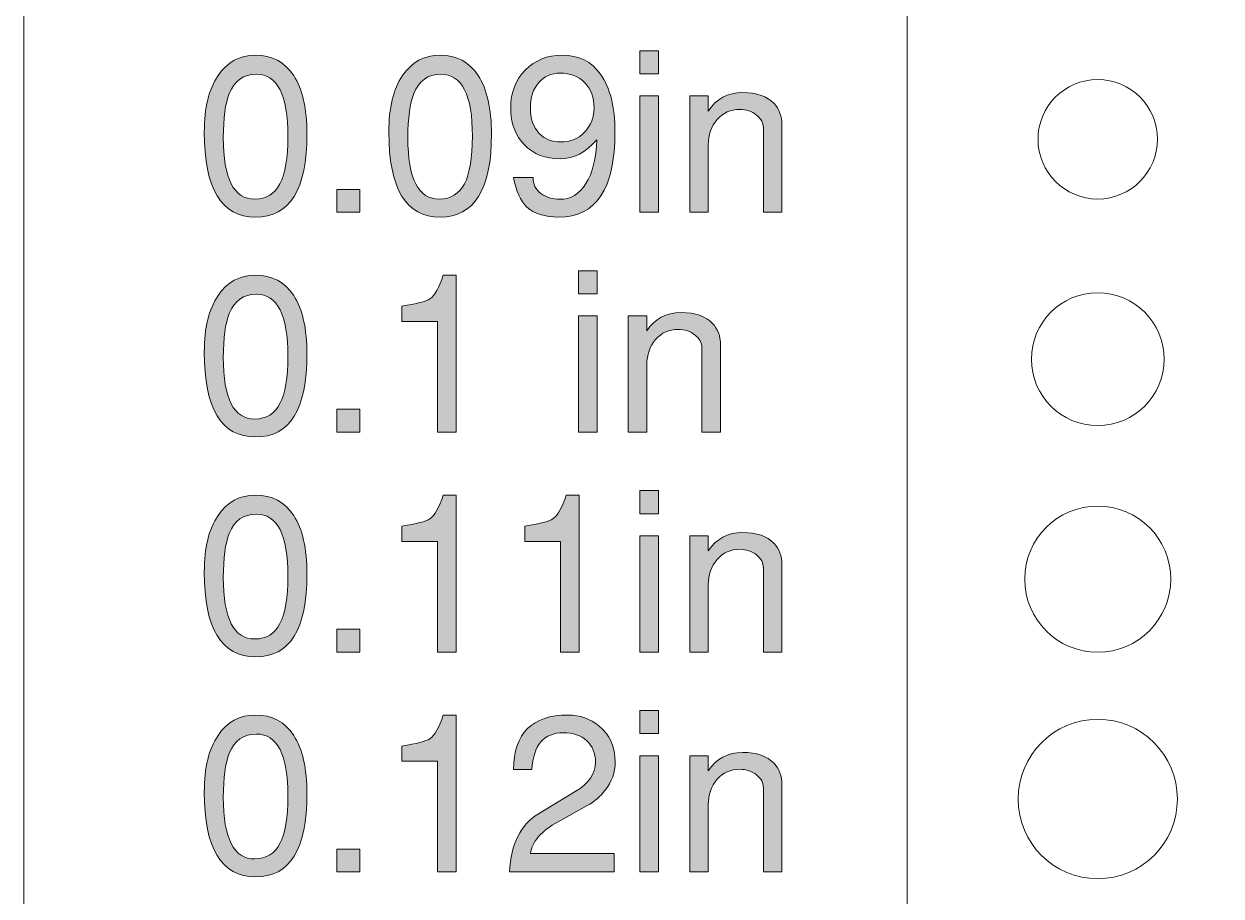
# Model space of a CAD drawing. Header units: inches. Extents: x 1.04 to 10.11, y -6.95 to -1.5.
# Drawn here: x 1.041 to 1.942, y -3.547 to -2.89 of the extents above; entities that cross this region are included whole.
import ezdxf

# ---------------------------------------------------------------- set-up
doc = ezdxf.new("R2010")
doc.units = ezdxf.units.IN
doc.header["$MEASUREMENT"] = 0
doc.layers.add('Layer 1', color=7, linetype='Continuous')

# ---------------------------------------------------------------- blocks, each defined once
blk = doc.blocks.new('block 72')
at = {"layer": 'Layer 1', "true_color": 0xed1f24}
h = blk.add_hatch(color=240, dxfattribs=at)
h.dxf.hatch_style = 2
h.paths.add_polyline_path([(1.51864, -2.92757), (1.50464, -2.92757), (1.50464, -2.91024), (1.51864, -2.91024)])
h.paths.add_polyline_path([(1.51864, -3.03174), (1.50464, -3.03174), (1.50464, -2.94424), (1.51864, -2.94424)])
h = blk.add_hatch(color=240, dxfattribs=at)
h.dxf.hatch_style = 2
edge = h.paths.add_edge_path()
edge.add_spline(control_points=[(1.2538, -2.97307), (1.2538, -3.01463), (1.24091, -3.03541), (1.21514, -3.03541), (1.18936, -3.03541), (1.17647, -3.01407), (1.17647, -2.9714), (1.17647, -2.95329), (1.17991, -2.93913), (1.1868, -2.92891), (1.19369, -2.91868), (1.20314, -2.91357), (1.21514, -2.91357), (1.22758, -2.91357), (1.23714, -2.91868), (1.2438, -2.92891), (1.25047, -2.93913), (1.2538, -2.95385), (1.2538, -2.97307)], knot_values=[0, 0, 0, 0, 1, 1, 1, 2, 2, 2, 3, 3, 3, 4, 4, 4, 5, 5, 5, 6, 6, 6, 6], degree=3, periodic=1)
edge = h.paths.add_edge_path()
edge.add_spline(control_points=[(1.23947, -2.97457), (1.23947, -2.94346), (1.23152, -2.9279), (1.21564, -2.9279), (1.20597, -2.9279), (1.19919, -2.93274), (1.1953, -2.9424), (1.1923, -2.94985), (1.1908, -2.9609), (1.1908, -2.97557), (1.1908, -3.00657), (1.19874, -3.02202), (1.21463, -3.0219), (1.22319, -3.0218), (1.22947, -3.01793), (1.23347, -3.01032), (1.23747, -3.00271), (1.23947, -2.9908), (1.23947, -2.97457)], knot_values=[0, 0, 0, 0, 1, 1, 1, 2, 2, 2, 3, 3, 3, 4, 4, 4, 5, 5, 5, 6, 6, 6, 6], degree=3, periodic=1)
h = blk.add_hatch(color=240, dxfattribs=at)
h.dxf.hatch_style = 2
edge = h.paths.add_edge_path()
edge.add_spline(control_points=[(1.3928, -2.97307), (1.3928, -3.01463), (1.37991, -3.03541), (1.35413, -3.03541), (1.32836, -3.03541), (1.31546, -3.01407), (1.31546, -2.9714), (1.31546, -2.95329), (1.31891, -2.93913), (1.3258, -2.92891), (1.33269, -2.91868), (1.34214, -2.91357), (1.35413, -2.91357), (1.36658, -2.91357), (1.37613, -2.91868), (1.3828, -2.92891), (1.38947, -2.93913), (1.3928, -2.95385), (1.3928, -2.97307)], knot_values=[0, 0, 0, 0, 1, 1, 1, 2, 2, 2, 3, 3, 3, 4, 4, 4, 5, 5, 5, 6, 6, 6, 6], degree=3, periodic=1)
edge = h.paths.add_edge_path()
edge.add_spline(control_points=[(1.37847, -2.97457), (1.37847, -2.94346), (1.37052, -2.9279), (1.35463, -2.9279), (1.34496, -2.9279), (1.33819, -2.93274), (1.3343, -2.9424), (1.3313, -2.94985), (1.3298, -2.9609), (1.3298, -2.97557), (1.3298, -3.00657), (1.33774, -3.02202), (1.35363, -3.0219), (1.36219, -3.0218), (1.36847, -3.01793), (1.37246, -3.01032), (1.37646, -3.00271), (1.37847, -2.9908), (1.37847, -2.97457)], knot_values=[0, 0, 0, 0, 1, 1, 1, 2, 2, 2, 3, 3, 3, 4, 4, 4, 5, 5, 5, 6, 6, 6, 6], degree=3, periodic=1)
h = blk.add_hatch(color=240, dxfattribs=at)
h.dxf.hatch_style = 2
edge = h.paths.add_edge_path()
edge.add_spline(control_points=[(1.48581, -2.9714), (1.48581, -3.01407), (1.47169, -3.03541), (1.44347, -3.03541), (1.43292, -3.03541), (1.42491, -3.0329), (1.41947, -3.02791), (1.41458, -3.02324), (1.41125, -3.01579), (1.40947, -3.00557), (1.40947, -3.00557), (1.42414, -3.00557), (1.42414, -3.00557), (1.42402, -3.01057), (1.42597, -3.01457), (1.42997, -3.01757), (1.43397, -3.02057), (1.4388, -3.02207), (1.44447, -3.02207), (1.45247, -3.02207), (1.45897, -3.0181), (1.46397, -3.01015), (1.46897, -3.00221), (1.47169, -2.99124), (1.47214, -2.97724), (1.46381, -2.9868), (1.45464, -2.99157), (1.44463, -2.99157), (1.43341, -2.99157), (1.42439, -2.98807), (1.41756, -2.98107), (1.41072, -2.97407), (1.4073, -2.9648), (1.4073, -2.95324), (1.4073, -2.94168), (1.41097, -2.93218), (1.4183, -2.92474), (1.42564, -2.9173), (1.43486, -2.91357), (1.44597, -2.91357), (1.45841, -2.91357), (1.46808, -2.91835), (1.47497, -2.9279), (1.48219, -2.93791), (1.48581, -2.95241), (1.48581, -2.9714)], knot_values=[0, 0, 0, 0, 1, 1, 1, 2, 2, 2, 3, 3, 3, 4, 4, 4, 5, 5, 5, 6, 6, 6, 7, 7, 7, 8, 8, 8, 9, 9, 9, 10, 10, 10, 11, 11, 11, 12, 12, 12, 13, 13, 13, 14, 14, 14, 15, 15, 15, 15], degree=3, periodic=1)
edge = h.paths.add_edge_path()
edge.add_spline(control_points=[(1.47014, -2.95324), (1.47014, -2.94546), (1.46778, -2.93915), (1.46308, -2.93432), (1.45837, -2.92949), (1.4522, -2.92707), (1.44456, -2.92707), (1.43791, -2.92707), (1.43252, -2.92944), (1.42837, -2.93416), (1.42421, -2.93888), (1.42214, -2.94524), (1.42214, -2.95324), (1.42214, -2.96146), (1.42435, -2.96785), (1.42878, -2.97241), (1.43287, -2.97674), (1.43825, -2.9789), (1.44489, -2.9789), (1.45231, -2.9789), (1.45837, -2.97638), (1.46308, -2.97132), (1.46778, -2.96627), (1.47014, -2.96024), (1.47014, -2.95324)], knot_values=[0, 0, 0, 0, 1, 1, 1, 2, 2, 2, 3, 3, 3, 4, 4, 4, 5, 5, 5, 6, 6, 6, 7, 7, 7, 8, 8, 8, 8], degree=3, periodic=1)
h = blk.add_hatch(color=240, dxfattribs=at)
h.dxf.hatch_style = 2
edge = h.paths.add_edge_path()
edge.add_spline(control_points=[(1.61163, -3.03174), (1.61163, -3.03174), (1.59763, -3.03174), (1.59763, -3.03174), (1.59763, -3.03174), (1.59763, -2.96807), (1.59763, -2.96807), (1.59763, -2.96463), (1.59591, -2.96149), (1.59246, -2.95865), (1.58902, -2.95582), (1.5848, -2.95441), (1.57979, -2.95441), (1.5729, -2.95441), (1.56724, -2.95694), (1.5628, -2.96199), (1.55835, -2.96705), (1.55613, -2.97346), (1.55613, -2.98124), (1.55613, -2.98124), (1.55613, -3.03174), (1.55613, -3.03174), (1.55613, -3.03174), (1.54213, -3.03174), (1.54213, -3.03174), (1.54213, -3.03174), (1.54213, -2.94424), (1.54213, -2.94424), (1.54213, -2.94424), (1.55613, -2.94424), (1.55613, -2.94424), (1.55613, -2.94424), (1.55613, -2.95557), (1.55613, -2.95557), (1.56213, -2.94635), (1.57074, -2.94174), (1.58196, -2.94174), (1.59263, -2.94174), (1.60052, -2.94446), (1.60563, -2.9499), (1.60963, -2.95413), (1.61163, -2.95946), (1.61163, -2.9659), (1.61163, -2.9659), (1.61163, -3.03174), (1.61163, -3.03174)], knot_values=[0, 0, 0, 0, 1, 1, 1, 2, 2, 2, 3, 3, 3, 4, 4, 4, 5, 5, 5, 6, 6, 6, 7, 7, 7, 8, 8, 8, 9, 9, 9, 10, 10, 10, 11, 11, 11, 12, 12, 12, 13, 13, 13, 14, 14, 14, 15, 15, 15, 15], degree=3, periodic=1)
h = blk.add_hatch(color=240, dxfattribs=at)
h.dxf.hatch_style = 2
h.paths.add_polyline_path([(1.29363, -3.03174), (1.2763, -3.03174), (1.2763, -3.01457), (1.29363, -3.01457)])
at = {"layer": 'Layer 1', "lineweight": 0}
for points in [[(1.51864, -2.92757), (1.50464, -2.92757), (1.50464, -2.91024), (1.51864, -2.91024), (1.51864, -2.92757)], [(1.51864, -3.03174), (1.50464, -3.03174), (1.50464, -2.94424), (1.51864, -2.94424), (1.51864, -3.03174)], [(1.29363, -3.03174), (1.2763, -3.03174), (1.2763, -3.01457), (1.29363, -3.01457), (1.29363, -3.03174)]]:
    blk.add_lwpolyline(points, dxfattribs=at)
for points, knots in [([(1.2538, -2.97307), (1.2538, -3.01463), (1.24091, -3.03541), (1.21514, -3.03541), (1.18936, -3.03541), (1.17647, -3.01407), (1.17647, -2.9714), (1.17647, -2.95329), (1.17991, -2.93913), (1.1868, -2.92891), (1.19369, -2.91868), (1.20314, -2.91357), (1.21514, -2.91357), (1.22758, -2.91357), (1.23714, -2.91868), (1.2438, -2.92891), (1.25047, -2.93913), (1.2538, -2.95385), (1.2538, -2.97307)], [0, 0, 0, 0, 1, 1, 1, 2, 2, 2, 3, 3, 3, 4, 4, 4, 5, 5, 5, 6, 6, 6, 6]), ([(1.3928, -2.97307), (1.3928, -3.01463), (1.37991, -3.03541), (1.35413, -3.03541), (1.32836, -3.03541), (1.31546, -3.01407), (1.31546, -2.9714), (1.31546, -2.95329), (1.31891, -2.93913), (1.3258, -2.92891), (1.33269, -2.91868), (1.34214, -2.91357), (1.35413, -2.91357), (1.36658, -2.91357), (1.37613, -2.91868), (1.3828, -2.92891), (1.38947, -2.93913), (1.3928, -2.95385), (1.3928, -2.97307)], [0, 0, 0, 0, 1, 1, 1, 2, 2, 2, 3, 3, 3, 4, 4, 4, 5, 5, 5, 6, 6, 6, 6]), ([(1.48581, -2.9714), (1.48581, -3.01407), (1.47169, -3.03541), (1.44347, -3.03541), (1.43292, -3.03541), (1.42491, -3.0329), (1.41947, -3.02791), (1.41458, -3.02324), (1.41125, -3.01579), (1.40947, -3.00557), (1.40947, -3.00557), (1.42414, -3.00557), (1.42414, -3.00557), (1.42402, -3.01057), (1.42597, -3.01457), (1.42997, -3.01757), (1.43397, -3.02057), (1.4388, -3.02207), (1.44447, -3.02207), (1.45247, -3.02207), (1.45897, -3.0181), (1.46397, -3.01015), (1.46897, -3.00221), (1.47169, -2.99124), (1.47214, -2.97724), (1.46381, -2.9868), (1.45464, -2.99157), (1.44463, -2.99157), (1.43341, -2.99157), (1.42439, -2.98807), (1.41756, -2.98107), (1.41072, -2.97407), (1.4073, -2.9648), (1.4073, -2.95324), (1.4073, -2.94168), (1.41097, -2.93218), (1.4183, -2.92474), (1.42564, -2.9173), (1.43486, -2.91357), (1.44597, -2.91357), (1.45841, -2.91357), (1.46808, -2.91835), (1.47497, -2.9279), (1.48219, -2.93791), (1.48581, -2.95241), (1.48581, -2.9714)], [0, 0, 0, 0, 1, 1, 1, 2, 2, 2, 3, 3, 3, 4, 4, 4, 5, 5, 5, 6, 6, 6, 7, 7, 7, 8, 8, 8, 9, 9, 9, 10, 10, 10, 11, 11, 11, 12, 12, 12, 13, 13, 13, 14, 14, 14, 15, 15, 15, 15]), ([(1.23947, -2.97457), (1.23947, -2.94346), (1.23152, -2.9279), (1.21564, -2.9279), (1.20597, -2.9279), (1.19919, -2.93274), (1.1953, -2.9424), (1.1923, -2.94985), (1.1908, -2.9609), (1.1908, -2.97557), (1.1908, -3.00657), (1.19874, -3.02202), (1.21463, -3.0219), (1.22319, -3.0218), (1.22947, -3.01793), (1.23347, -3.01032), (1.23747, -3.00271), (1.23947, -2.9908), (1.23947, -2.97457)], [0, 0, 0, 0, 1, 1, 1, 2, 2, 2, 3, 3, 3, 4, 4, 4, 5, 5, 5, 6, 6, 6, 6]), ([(1.37847, -2.97457), (1.37847, -2.94346), (1.37052, -2.9279), (1.35463, -2.9279), (1.34496, -2.9279), (1.33819, -2.93274), (1.3343, -2.9424), (1.3313, -2.94985), (1.3298, -2.9609), (1.3298, -2.97557), (1.3298, -3.00657), (1.33774, -3.02202), (1.35363, -3.0219), (1.36219, -3.0218), (1.36847, -3.01793), (1.37246, -3.01032), (1.37646, -3.00271), (1.37847, -2.9908), (1.37847, -2.97457)], [0, 0, 0, 0, 1, 1, 1, 2, 2, 2, 3, 3, 3, 4, 4, 4, 5, 5, 5, 6, 6, 6, 6]), ([(1.47014, -2.95324), (1.47014, -2.94546), (1.46778, -2.93915), (1.46308, -2.93432), (1.45837, -2.92949), (1.4522, -2.92707), (1.44456, -2.92707), (1.43791, -2.92707), (1.43252, -2.92944), (1.42837, -2.93416), (1.42421, -2.93888), (1.42214, -2.94524), (1.42214, -2.95324), (1.42214, -2.96146), (1.42435, -2.96785), (1.42878, -2.97241), (1.43287, -2.97674), (1.43825, -2.9789), (1.44489, -2.9789), (1.45231, -2.9789), (1.45837, -2.97638), (1.46308, -2.97132), (1.46778, -2.96627), (1.47014, -2.96024), (1.47014, -2.95324)], [0, 0, 0, 0, 1, 1, 1, 2, 2, 2, 3, 3, 3, 4, 4, 4, 5, 5, 5, 6, 6, 6, 7, 7, 7, 8, 8, 8, 8]), ([(1.61163, -3.03174), (1.61163, -3.03174), (1.59763, -3.03174), (1.59763, -3.03174), (1.59763, -3.03174), (1.59763, -2.96807), (1.59763, -2.96807), (1.59763, -2.96463), (1.59591, -2.96149), (1.59246, -2.95865), (1.58902, -2.95582), (1.5848, -2.95441), (1.57979, -2.95441), (1.5729, -2.95441), (1.56724, -2.95694), (1.5628, -2.96199), (1.55835, -2.96705), (1.55613, -2.97346), (1.55613, -2.98124), (1.55613, -2.98124), (1.55613, -3.03174), (1.55613, -3.03174), (1.55613, -3.03174), (1.54213, -3.03174), (1.54213, -3.03174), (1.54213, -3.03174), (1.54213, -2.94424), (1.54213, -2.94424), (1.54213, -2.94424), (1.55613, -2.94424), (1.55613, -2.94424), (1.55613, -2.94424), (1.55613, -2.95557), (1.55613, -2.95557), (1.56213, -2.94635), (1.57074, -2.94174), (1.58196, -2.94174), (1.59263, -2.94174), (1.60052, -2.94446), (1.60563, -2.9499), (1.60963, -2.95413), (1.61163, -2.95946), (1.61163, -2.9659), (1.61163, -2.9659), (1.61163, -3.03174), (1.61163, -3.03174)], [0, 0, 0, 0, 1, 1, 1, 2, 2, 2, 3, 3, 3, 4, 4, 4, 5, 5, 5, 6, 6, 6, 7, 7, 7, 8, 8, 8, 9, 9, 9, 10, 10, 10, 11, 11, 11, 12, 12, 12, 13, 13, 13, 14, 14, 14, 15, 15, 15, 15])]:
    blk.add_open_spline(points, degree=3, knots=knots, dxfattribs=at)
blk = doc.blocks.new('block 71')
at = {"layer": 'Layer 1'}
blk.add_blockref('block 72', (0, 0), dxfattribs=at)
blk = doc.blocks.new('block 70')
at = {"layer": 'Layer 1'}
blk.add_blockref('block 71', (0, 0), dxfattribs=at)
blk = doc.blocks.new('block 69')
at = {"layer": 'Layer 1', "color": 7, "lineweight": 5, "true_color": 0xffffff}
blk.add_open_spline([(1.84949, -2.93182), (1.87436, -2.93182), (1.8945, -2.95197), (1.8945, -2.97682), (1.8945, -3.00168), (1.87436, -3.02182), (1.84949, -3.02182), (1.82465, -3.02182), (1.8045, -3.00168), (1.8045, -2.97682), (1.8045, -2.95197), (1.82465, -2.93182), (1.84949, -2.93182)], degree=3, knots=[0, 0, 0, 0, 1, 1, 1, 2, 2, 2, 3, 3, 3, 4, 4, 4, 4], dxfattribs=at)
at = {"layer": 'Layer 1'}
blk.add_blockref('block 70', (0, 0), dxfattribs=at)
blk = doc.blocks.new('block 76')
at = {"layer": 'Layer 1', "true_color": 0xed1f24}
h = blk.add_hatch(color=240, dxfattribs=at)
h.dxf.hatch_style = 2
edge = h.paths.add_edge_path()
edge.add_spline(control_points=[(1.2538, -3.13866), (1.2538, -3.18022), (1.24091, -3.201), (1.21514, -3.201), (1.18936, -3.201), (1.17647, -3.17966), (1.17647, -3.13699), (1.17647, -3.11888), (1.17991, -3.10472), (1.1868, -3.0945), (1.19369, -3.08427), (1.20314, -3.07916), (1.21514, -3.07916), (1.22758, -3.07916), (1.23714, -3.08427), (1.2438, -3.0945), (1.25047, -3.10472), (1.2538, -3.11944), (1.2538, -3.13866)], knot_values=[0, 0, 0, 0, 1, 1, 1, 2, 2, 2, 3, 3, 3, 4, 4, 4, 5, 5, 5, 6, 6, 6, 6], degree=3, periodic=1)
edge = h.paths.add_edge_path()
edge.add_spline(control_points=[(1.23947, -3.14016), (1.23947, -3.10905), (1.23152, -3.09349), (1.21564, -3.09349), (1.20597, -3.09349), (1.19919, -3.09833), (1.1953, -3.10799), (1.1923, -3.11544), (1.1908, -3.12649), (1.1908, -3.14116), (1.1908, -3.17216), (1.19874, -3.18761), (1.21463, -3.18749), (1.22319, -3.18738), (1.22947, -3.18352), (1.23347, -3.17591), (1.23747, -3.1683), (1.23947, -3.15639), (1.23947, -3.14016)], knot_values=[0, 0, 0, 0, 1, 1, 1, 2, 2, 2, 3, 3, 3, 4, 4, 4, 5, 5, 5, 6, 6, 6, 6], degree=3, periodic=1)
h = blk.add_hatch(color=240, dxfattribs=at)
h.dxf.hatch_style = 2
edge = h.paths.add_edge_path()
edge.add_spline(control_points=[(1.36613, -3.19733), (1.36613, -3.19733), (1.35213, -3.19733), (1.35213, -3.19733), (1.35213, -3.19733), (1.35213, -3.11399), (1.35213, -3.11399), (1.35213, -3.11399), (1.3253, -3.11399), (1.3253, -3.11399), (1.3253, -3.11399), (1.3253, -3.10249), (1.3253, -3.10249), (1.33641, -3.10082), (1.34347, -3.09899), (1.34646, -3.09699), (1.35002, -3.09444), (1.35335, -3.08849), (1.35647, -3.07916), (1.35647, -3.07916), (1.36613, -3.07916), (1.36613, -3.07916), (1.36613, -3.07916), (1.36613, -3.19733), (1.36613, -3.19733)], knot_values=[0, 0, 0, 0, 1, 1, 1, 2, 2, 2, 3, 3, 3, 4, 4, 4, 5, 5, 5, 6, 6, 6, 7, 7, 7, 8, 8, 8, 8], degree=3, periodic=1)
h = blk.add_hatch(color=240, dxfattribs=at)
h.dxf.hatch_style = 2
h.paths.add_polyline_path([(1.4723, -3.09316), (1.45831, -3.09316), (1.45831, -3.07583), (1.4723, -3.07583)])
h.paths.add_polyline_path([(1.4723, -3.19733), (1.45831, -3.19733), (1.45831, -3.10983), (1.4723, -3.10983)])
h = blk.add_hatch(color=240, dxfattribs=at)
h.dxf.hatch_style = 2
edge = h.paths.add_edge_path()
edge.add_spline(control_points=[(1.5653, -3.19733), (1.5653, -3.19733), (1.5513, -3.19733), (1.5513, -3.19733), (1.5513, -3.19733), (1.5513, -3.13366), (1.5513, -3.13366), (1.5513, -3.13022), (1.54957, -3.12708), (1.54613, -3.12424), (1.54268, -3.12141), (1.53847, -3.12), (1.53346, -3.12), (1.52657, -3.12), (1.52091, -3.12252), (1.51647, -3.12758), (1.51202, -3.13264), (1.5098, -3.13905), (1.5098, -3.14682), (1.5098, -3.14682), (1.5098, -3.19733), (1.5098, -3.19733), (1.5098, -3.19733), (1.4958, -3.19733), (1.4958, -3.19733), (1.4958, -3.19733), (1.4958, -3.10983), (1.4958, -3.10983), (1.4958, -3.10983), (1.5098, -3.10983), (1.5098, -3.10983), (1.5098, -3.10983), (1.5098, -3.12116), (1.5098, -3.12116), (1.51579, -3.11194), (1.52441, -3.10733), (1.53563, -3.10733), (1.5463, -3.10733), (1.55419, -3.11005), (1.5593, -3.11549), (1.5633, -3.11972), (1.5653, -3.12505), (1.5653, -3.13149), (1.5653, -3.13149), (1.5653, -3.19733), (1.5653, -3.19733)], knot_values=[0, 0, 0, 0, 1, 1, 1, 2, 2, 2, 3, 3, 3, 4, 4, 4, 5, 5, 5, 6, 6, 6, 7, 7, 7, 8, 8, 8, 9, 9, 9, 10, 10, 10, 11, 11, 11, 12, 12, 12, 13, 13, 13, 14, 14, 14, 15, 15, 15, 15], degree=3, periodic=1)
h = blk.add_hatch(color=240, dxfattribs=at)
h.dxf.hatch_style = 2
h.paths.add_polyline_path([(1.29363, -3.19733), (1.2763, -3.19733), (1.2763, -3.18016), (1.29363, -3.18016)])
at = {"layer": 'Layer 1', "lineweight": 0}
for points in [[(1.4723, -3.09316), (1.45831, -3.09316), (1.45831, -3.07583), (1.4723, -3.07583), (1.4723, -3.09316)], [(1.4723, -3.19733), (1.45831, -3.19733), (1.45831, -3.10983), (1.4723, -3.10983), (1.4723, -3.19733)], [(1.29363, -3.19733), (1.2763, -3.19733), (1.2763, -3.18016), (1.29363, -3.18016), (1.29363, -3.19733)]]:
    blk.add_lwpolyline(points, dxfattribs=at)
for points, knots in [([(1.2538, -3.13866), (1.2538, -3.18022), (1.24091, -3.201), (1.21514, -3.201), (1.18936, -3.201), (1.17647, -3.17966), (1.17647, -3.13699), (1.17647, -3.11888), (1.17991, -3.10472), (1.1868, -3.0945), (1.19369, -3.08427), (1.20314, -3.07916), (1.21514, -3.07916), (1.22758, -3.07916), (1.23714, -3.08427), (1.2438, -3.0945), (1.25047, -3.10472), (1.2538, -3.11944), (1.2538, -3.13866)], [0, 0, 0, 0, 1, 1, 1, 2, 2, 2, 3, 3, 3, 4, 4, 4, 5, 5, 5, 6, 6, 6, 6]), ([(1.36613, -3.19733), (1.36613, -3.19733), (1.35213, -3.19733), (1.35213, -3.19733), (1.35213, -3.19733), (1.35213, -3.11399), (1.35213, -3.11399), (1.35213, -3.11399), (1.3253, -3.11399), (1.3253, -3.11399), (1.3253, -3.11399), (1.3253, -3.10249), (1.3253, -3.10249), (1.33641, -3.10082), (1.34347, -3.09899), (1.34646, -3.09699), (1.35002, -3.09444), (1.35335, -3.08849), (1.35647, -3.07916), (1.35647, -3.07916), (1.36613, -3.07916), (1.36613, -3.07916), (1.36613, -3.07916), (1.36613, -3.19733), (1.36613, -3.19733)], [0, 0, 0, 0, 1, 1, 1, 2, 2, 2, 3, 3, 3, 4, 4, 4, 5, 5, 5, 6, 6, 6, 7, 7, 7, 8, 8, 8, 8]), ([(1.23947, -3.14016), (1.23947, -3.10905), (1.23152, -3.09349), (1.21564, -3.09349), (1.20597, -3.09349), (1.19919, -3.09833), (1.1953, -3.10799), (1.1923, -3.11544), (1.1908, -3.12649), (1.1908, -3.14116), (1.1908, -3.17216), (1.19874, -3.18761), (1.21463, -3.18749), (1.22319, -3.18738), (1.22947, -3.18352), (1.23347, -3.17591), (1.23747, -3.1683), (1.23947, -3.15639), (1.23947, -3.14016)], [0, 0, 0, 0, 1, 1, 1, 2, 2, 2, 3, 3, 3, 4, 4, 4, 5, 5, 5, 6, 6, 6, 6]), ([(1.5653, -3.19733), (1.5653, -3.19733), (1.5513, -3.19733), (1.5513, -3.19733), (1.5513, -3.19733), (1.5513, -3.13366), (1.5513, -3.13366), (1.5513, -3.13022), (1.54957, -3.12708), (1.54613, -3.12424), (1.54268, -3.12141), (1.53847, -3.12), (1.53346, -3.12), (1.52657, -3.12), (1.52091, -3.12252), (1.51647, -3.12758), (1.51202, -3.13264), (1.5098, -3.13905), (1.5098, -3.14682), (1.5098, -3.14682), (1.5098, -3.19733), (1.5098, -3.19733), (1.5098, -3.19733), (1.4958, -3.19733), (1.4958, -3.19733), (1.4958, -3.19733), (1.4958, -3.10983), (1.4958, -3.10983), (1.4958, -3.10983), (1.5098, -3.10983), (1.5098, -3.10983), (1.5098, -3.10983), (1.5098, -3.12116), (1.5098, -3.12116), (1.51579, -3.11194), (1.52441, -3.10733), (1.53563, -3.10733), (1.5463, -3.10733), (1.55419, -3.11005), (1.5593, -3.11549), (1.5633, -3.11972), (1.5653, -3.12505), (1.5653, -3.13149), (1.5653, -3.13149), (1.5653, -3.19733), (1.5653, -3.19733)], [0, 0, 0, 0, 1, 1, 1, 2, 2, 2, 3, 3, 3, 4, 4, 4, 5, 5, 5, 6, 6, 6, 7, 7, 7, 8, 8, 8, 9, 9, 9, 10, 10, 10, 11, 11, 11, 12, 12, 12, 13, 13, 13, 14, 14, 14, 15, 15, 15, 15])]:
    blk.add_open_spline(points, degree=3, knots=knots, dxfattribs=at)
blk = doc.blocks.new('block 75')
at = {"layer": 'Layer 1'}
blk.add_blockref('block 76', (0, 0), dxfattribs=at)
blk = doc.blocks.new('block 74')
at = {"layer": 'Layer 1'}
blk.add_blockref('block 75', (0, 0), dxfattribs=at)
blk = doc.blocks.new('block 73')
at = {"layer": 'Layer 1', "color": 7, "lineweight": 5, "true_color": 0xffffff}
blk.add_open_spline([(1.84949, -3.09241), (1.87711, -3.09241), (1.8995, -3.11479), (1.8995, -3.14241), (1.8995, -3.17002), (1.87711, -3.1924), (1.84949, -3.1924), (1.82189, -3.1924), (1.7995, -3.17002), (1.7995, -3.14241), (1.7995, -3.11479), (1.82189, -3.09241), (1.84949, -3.09241)], degree=3, knots=[0, 0, 0, 0, 1, 1, 1, 2, 2, 2, 3, 3, 3, 4, 4, 4, 4], dxfattribs=at)
at = {"layer": 'Layer 1'}
blk.add_blockref('block 74', (0, 0), dxfattribs=at)
blk = doc.blocks.new('block 80')
at = {"layer": 'Layer 1', "true_color": 0xed1f24}
h = blk.add_hatch(color=240, dxfattribs=at)
h.dxf.hatch_style = 2
edge = h.paths.add_edge_path()
edge.add_spline(control_points=[(1.2538, -3.30425), (1.2538, -3.3458), (1.24091, -3.36658), (1.21514, -3.36658), (1.18936, -3.36658), (1.17647, -3.34525), (1.17647, -3.30258), (1.17647, -3.28447), (1.17991, -3.2703), (1.1868, -3.26008), (1.19369, -3.24986), (1.20314, -3.24475), (1.21514, -3.24475), (1.22758, -3.24475), (1.23714, -3.24986), (1.2438, -3.26008), (1.25047, -3.2703), (1.2538, -3.28503), (1.2538, -3.30425)], knot_values=[0, 0, 0, 0, 1, 1, 1, 2, 2, 2, 3, 3, 3, 4, 4, 4, 5, 5, 5, 6, 6, 6, 6], degree=3, periodic=1)
edge = h.paths.add_edge_path()
edge.add_spline(control_points=[(1.23947, -3.30575), (1.23947, -3.27464), (1.23152, -3.25908), (1.21564, -3.25908), (1.20597, -3.25908), (1.19919, -3.26392), (1.1953, -3.27358), (1.1923, -3.28103), (1.1908, -3.29208), (1.1908, -3.30675), (1.1908, -3.33775), (1.19874, -3.3532), (1.21463, -3.35308), (1.22319, -3.35297), (1.22947, -3.34911), (1.23347, -3.3415), (1.23747, -3.33389), (1.23947, -3.32197), (1.23947, -3.30575)], knot_values=[0, 0, 0, 0, 1, 1, 1, 2, 2, 2, 3, 3, 3, 4, 4, 4, 5, 5, 5, 6, 6, 6, 6], degree=3, periodic=1)
h = blk.add_hatch(color=240, dxfattribs=at)
h.dxf.hatch_style = 2
edge = h.paths.add_edge_path()
edge.add_spline(control_points=[(1.36613, -3.36292), (1.36613, -3.36292), (1.35213, -3.36292), (1.35213, -3.36292), (1.35213, -3.36292), (1.35213, -3.27958), (1.35213, -3.27958), (1.35213, -3.27958), (1.3253, -3.27958), (1.3253, -3.27958), (1.3253, -3.27958), (1.3253, -3.26808), (1.3253, -3.26808), (1.33641, -3.26641), (1.34347, -3.26458), (1.34646, -3.26258), (1.35002, -3.26003), (1.35335, -3.25408), (1.35647, -3.24475), (1.35647, -3.24475), (1.36613, -3.24475), (1.36613, -3.24475), (1.36613, -3.24475), (1.36613, -3.36292), (1.36613, -3.36292)], knot_values=[0, 0, 0, 0, 1, 1, 1, 2, 2, 2, 3, 3, 3, 4, 4, 4, 5, 5, 5, 6, 6, 6, 7, 7, 7, 8, 8, 8, 8], degree=3, periodic=1)
h = blk.add_hatch(color=240, dxfattribs=at)
h.dxf.hatch_style = 2
edge = h.paths.add_edge_path()
edge.add_spline(control_points=[(1.4588, -3.36292), (1.4588, -3.36292), (1.4448, -3.36292), (1.4448, -3.36292), (1.4448, -3.36292), (1.4448, -3.27958), (1.4448, -3.27958), (1.4448, -3.27958), (1.41797, -3.27958), (1.41797, -3.27958), (1.41797, -3.27958), (1.41797, -3.26808), (1.41797, -3.26808), (1.42908, -3.26641), (1.43614, -3.26458), (1.43913, -3.26258), (1.44269, -3.26003), (1.44602, -3.25408), (1.44914, -3.24475), (1.44914, -3.24475), (1.4588, -3.24475), (1.4588, -3.24475), (1.4588, -3.24475), (1.4588, -3.36292), (1.4588, -3.36292)], knot_values=[0, 0, 0, 0, 1, 1, 1, 2, 2, 2, 3, 3, 3, 4, 4, 4, 5, 5, 5, 6, 6, 6, 7, 7, 7, 8, 8, 8, 8], degree=3, periodic=1)
h = blk.add_hatch(color=240, dxfattribs=at)
h.dxf.hatch_style = 2
h.paths.add_polyline_path([(1.51864, -3.25875), (1.50464, -3.25875), (1.50464, -3.24141), (1.51864, -3.24141)])
h.paths.add_polyline_path([(1.51864, -3.36292), (1.50464, -3.36292), (1.50464, -3.27542), (1.51864, -3.27542)])
h = blk.add_hatch(color=240, dxfattribs=at)
h.dxf.hatch_style = 2
edge = h.paths.add_edge_path()
edge.add_spline(control_points=[(1.61163, -3.36292), (1.61163, -3.36292), (1.59763, -3.36292), (1.59763, -3.36292), (1.59763, -3.36292), (1.59763, -3.29925), (1.59763, -3.29925), (1.59763, -3.2958), (1.59591, -3.29266), (1.59246, -3.28983), (1.58902, -3.287), (1.5848, -3.28558), (1.57979, -3.28558), (1.5729, -3.28558), (1.56724, -3.28811), (1.5628, -3.29317), (1.55835, -3.29822), (1.55613, -3.30464), (1.55613, -3.31241), (1.55613, -3.31241), (1.55613, -3.36292), (1.55613, -3.36292), (1.55613, -3.36292), (1.54213, -3.36292), (1.54213, -3.36292), (1.54213, -3.36292), (1.54213, -3.27542), (1.54213, -3.27542), (1.54213, -3.27542), (1.55613, -3.27542), (1.55613, -3.27542), (1.55613, -3.27542), (1.55613, -3.28675), (1.55613, -3.28675), (1.56213, -3.27753), (1.57074, -3.27292), (1.58196, -3.27292), (1.59263, -3.27292), (1.60052, -3.27564), (1.60563, -3.28108), (1.60963, -3.28531), (1.61163, -3.29064), (1.61163, -3.29708), (1.61163, -3.29708), (1.61163, -3.36292), (1.61163, -3.36292)], knot_values=[0, 0, 0, 0, 1, 1, 1, 2, 2, 2, 3, 3, 3, 4, 4, 4, 5, 5, 5, 6, 6, 6, 7, 7, 7, 8, 8, 8, 9, 9, 9, 10, 10, 10, 11, 11, 11, 12, 12, 12, 13, 13, 13, 14, 14, 14, 15, 15, 15, 15], degree=3, periodic=1)
h = blk.add_hatch(color=240, dxfattribs=at)
h.dxf.hatch_style = 2
h.paths.add_polyline_path([(1.29363, -3.36292), (1.2763, -3.36292), (1.2763, -3.34575), (1.29363, -3.34575)])
at = {"layer": 'Layer 1', "lineweight": 0}
for points in [[(1.51864, -3.25875), (1.50464, -3.25875), (1.50464, -3.24141), (1.51864, -3.24141), (1.51864, -3.25875)], [(1.51864, -3.36292), (1.50464, -3.36292), (1.50464, -3.27542), (1.51864, -3.27542), (1.51864, -3.36292)], [(1.29363, -3.36292), (1.2763, -3.36292), (1.2763, -3.34575), (1.29363, -3.34575), (1.29363, -3.36292)]]:
    blk.add_lwpolyline(points, dxfattribs=at)
for points, knots in [([(1.2538, -3.30425), (1.2538, -3.3458), (1.24091, -3.36658), (1.21514, -3.36658), (1.18936, -3.36658), (1.17647, -3.34525), (1.17647, -3.30258), (1.17647, -3.28447), (1.17991, -3.2703), (1.1868, -3.26008), (1.19369, -3.24986), (1.20314, -3.24475), (1.21514, -3.24475), (1.22758, -3.24475), (1.23714, -3.24986), (1.2438, -3.26008), (1.25047, -3.2703), (1.2538, -3.28503), (1.2538, -3.30425)], [0, 0, 0, 0, 1, 1, 1, 2, 2, 2, 3, 3, 3, 4, 4, 4, 5, 5, 5, 6, 6, 6, 6]), ([(1.36613, -3.36292), (1.36613, -3.36292), (1.35213, -3.36292), (1.35213, -3.36292), (1.35213, -3.36292), (1.35213, -3.27958), (1.35213, -3.27958), (1.35213, -3.27958), (1.3253, -3.27958), (1.3253, -3.27958), (1.3253, -3.27958), (1.3253, -3.26808), (1.3253, -3.26808), (1.33641, -3.26641), (1.34347, -3.26458), (1.34646, -3.26258), (1.35002, -3.26003), (1.35335, -3.25408), (1.35647, -3.24475), (1.35647, -3.24475), (1.36613, -3.24475), (1.36613, -3.24475), (1.36613, -3.24475), (1.36613, -3.36292), (1.36613, -3.36292)], [0, 0, 0, 0, 1, 1, 1, 2, 2, 2, 3, 3, 3, 4, 4, 4, 5, 5, 5, 6, 6, 6, 7, 7, 7, 8, 8, 8, 8]), ([(1.4588, -3.36292), (1.4588, -3.36292), (1.4448, -3.36292), (1.4448, -3.36292), (1.4448, -3.36292), (1.4448, -3.27958), (1.4448, -3.27958), (1.4448, -3.27958), (1.41797, -3.27958), (1.41797, -3.27958), (1.41797, -3.27958), (1.41797, -3.26808), (1.41797, -3.26808), (1.42908, -3.26641), (1.43614, -3.26458), (1.43913, -3.26258), (1.44269, -3.26003), (1.44602, -3.25408), (1.44914, -3.24475), (1.44914, -3.24475), (1.4588, -3.24475), (1.4588, -3.24475), (1.4588, -3.24475), (1.4588, -3.36292), (1.4588, -3.36292)], [0, 0, 0, 0, 1, 1, 1, 2, 2, 2, 3, 3, 3, 4, 4, 4, 5, 5, 5, 6, 6, 6, 7, 7, 7, 8, 8, 8, 8]), ([(1.23947, -3.30575), (1.23947, -3.27464), (1.23152, -3.25908), (1.21564, -3.25908), (1.20597, -3.25908), (1.19919, -3.26392), (1.1953, -3.27358), (1.1923, -3.28103), (1.1908, -3.29208), (1.1908, -3.30675), (1.1908, -3.33775), (1.19874, -3.3532), (1.21463, -3.35308), (1.22319, -3.35297), (1.22947, -3.34911), (1.23347, -3.3415), (1.23747, -3.33389), (1.23947, -3.32197), (1.23947, -3.30575)], [0, 0, 0, 0, 1, 1, 1, 2, 2, 2, 3, 3, 3, 4, 4, 4, 5, 5, 5, 6, 6, 6, 6]), ([(1.61163, -3.36292), (1.61163, -3.36292), (1.59763, -3.36292), (1.59763, -3.36292), (1.59763, -3.36292), (1.59763, -3.29925), (1.59763, -3.29925), (1.59763, -3.2958), (1.59591, -3.29266), (1.59246, -3.28983), (1.58902, -3.287), (1.5848, -3.28558), (1.57979, -3.28558), (1.5729, -3.28558), (1.56724, -3.28811), (1.5628, -3.29317), (1.55835, -3.29822), (1.55613, -3.30464), (1.55613, -3.31241), (1.55613, -3.31241), (1.55613, -3.36292), (1.55613, -3.36292), (1.55613, -3.36292), (1.54213, -3.36292), (1.54213, -3.36292), (1.54213, -3.36292), (1.54213, -3.27542), (1.54213, -3.27542), (1.54213, -3.27542), (1.55613, -3.27542), (1.55613, -3.27542), (1.55613, -3.27542), (1.55613, -3.28675), (1.55613, -3.28675), (1.56213, -3.27753), (1.57074, -3.27292), (1.58196, -3.27292), (1.59263, -3.27292), (1.60052, -3.27564), (1.60563, -3.28108), (1.60963, -3.28531), (1.61163, -3.29064), (1.61163, -3.29708), (1.61163, -3.29708), (1.61163, -3.36292), (1.61163, -3.36292)], [0, 0, 0, 0, 1, 1, 1, 2, 2, 2, 3, 3, 3, 4, 4, 4, 5, 5, 5, 6, 6, 6, 7, 7, 7, 8, 8, 8, 9, 9, 9, 10, 10, 10, 11, 11, 11, 12, 12, 12, 13, 13, 13, 14, 14, 14, 15, 15, 15, 15])]:
    blk.add_open_spline(points, degree=3, knots=knots, dxfattribs=at)
blk = doc.blocks.new('block 79')
at = {"layer": 'Layer 1'}
blk.add_blockref('block 80', (0, 0), dxfattribs=at)
blk = doc.blocks.new('block 78')
at = {"layer": 'Layer 1'}
blk.add_blockref('block 79', (0, 0), dxfattribs=at)
blk = doc.blocks.new('block 77')
at = {"layer": 'Layer 1', "color": 7, "lineweight": 5, "true_color": 0xffffff}
blk.add_open_spline([(1.84949, -3.253), (1.87988, -3.253), (1.90451, -3.27763), (1.90451, -3.30801), (1.90451, -3.33839), (1.87988, -3.363), (1.84949, -3.363), (1.81913, -3.363), (1.79449, -3.33839), (1.79449, -3.30801), (1.79449, -3.27763), (1.81913, -3.253), (1.84949, -3.253)], degree=3, knots=[0, 0, 0, 0, 1, 1, 1, 2, 2, 2, 3, 3, 3, 4, 4, 4, 4], dxfattribs=at)
at = {"layer": 'Layer 1'}
blk.add_blockref('block 78', (0, 0), dxfattribs=at)
blk = doc.blocks.new('block 84')
at = {"layer": 'Layer 1', "true_color": 0xed1f24}
h = blk.add_hatch(color=240, dxfattribs=at)
h.dxf.hatch_style = 2
h.paths.add_polyline_path([(1.51864, -3.42434), (1.50464, -3.42434), (1.50464, -3.407), (1.51864, -3.407)])
h.paths.add_polyline_path([(1.51864, -3.5285), (1.50464, -3.5285), (1.50464, -3.44101), (1.51864, -3.44101)])
h = blk.add_hatch(color=240, dxfattribs=at)
h.dxf.hatch_style = 2
edge = h.paths.add_edge_path()
edge.add_spline(control_points=[(1.2538, -3.46984), (1.2538, -3.51139), (1.24091, -3.53217), (1.21514, -3.53217), (1.18936, -3.53217), (1.17647, -3.51084), (1.17647, -3.46817), (1.17647, -3.45006), (1.17991, -3.43589), (1.1868, -3.42567), (1.19369, -3.41545), (1.20314, -3.41034), (1.21514, -3.41034), (1.22758, -3.41034), (1.23714, -3.41545), (1.2438, -3.42567), (1.25047, -3.43589), (1.2538, -3.45062), (1.2538, -3.46984)], knot_values=[0, 0, 0, 0, 1, 1, 1, 2, 2, 2, 3, 3, 3, 4, 4, 4, 5, 5, 5, 6, 6, 6, 6], degree=3, periodic=1)
edge = h.paths.add_edge_path()
edge.add_spline(control_points=[(1.23947, -3.47133), (1.23947, -3.44023), (1.23152, -3.42467), (1.21564, -3.42467), (1.20597, -3.42467), (1.19919, -3.4295), (1.1953, -3.43917), (1.1923, -3.44661), (1.1908, -3.45767), (1.1908, -3.47234), (1.1908, -3.50334), (1.19874, -3.51879), (1.21463, -3.51867), (1.22319, -3.51856), (1.22947, -3.5147), (1.23347, -3.50709), (1.23747, -3.49948), (1.23947, -3.48756), (1.23947, -3.47133)], knot_values=[0, 0, 0, 0, 1, 1, 1, 2, 2, 2, 3, 3, 3, 4, 4, 4, 5, 5, 5, 6, 6, 6, 6], degree=3, periodic=1)
h = blk.add_hatch(color=240, dxfattribs=at)
h.dxf.hatch_style = 2
edge = h.paths.add_edge_path()
edge.add_spline(control_points=[(1.36613, -3.5285), (1.36613, -3.5285), (1.35213, -3.5285), (1.35213, -3.5285), (1.35213, -3.5285), (1.35213, -3.44517), (1.35213, -3.44517), (1.35213, -3.44517), (1.3253, -3.44517), (1.3253, -3.44517), (1.3253, -3.44517), (1.3253, -3.43367), (1.3253, -3.43367), (1.33641, -3.432), (1.34347, -3.43017), (1.34646, -3.42817), (1.35002, -3.42562), (1.35335, -3.41967), (1.35647, -3.41034), (1.35647, -3.41034), (1.36613, -3.41034), (1.36613, -3.41034), (1.36613, -3.41034), (1.36613, -3.5285), (1.36613, -3.5285)], knot_values=[0, 0, 0, 0, 1, 1, 1, 2, 2, 2, 3, 3, 3, 4, 4, 4, 5, 5, 5, 6, 6, 6, 7, 7, 7, 8, 8, 8, 8], degree=3, periodic=1)
h = blk.add_hatch(color=240, dxfattribs=at)
h.dxf.hatch_style = 2
edge = h.paths.add_edge_path()
edge.add_spline(control_points=[(1.48597, -3.44583), (1.48597, -3.4535), (1.48347, -3.46056), (1.47847, -3.467), (1.47481, -3.47167), (1.4703, -3.4755), (1.46497, -3.4785), (1.46497, -3.4785), (1.44297, -3.49067), (1.44297, -3.49067), (1.43041, -3.49767), (1.42347, -3.50562), (1.42214, -3.51451), (1.42214, -3.51451), (1.48513, -3.51451), (1.48513, -3.51451), (1.48513, -3.51451), (1.48513, -3.5285), (1.48513, -3.5285), (1.48513, -3.5285), (1.40647, -3.5285), (1.40647, -3.5285), (1.40747, -3.50739), (1.41469, -3.49278), (1.42813, -3.48467), (1.42813, -3.48467), (1.45597, -3.468), (1.45597, -3.468), (1.46608, -3.462), (1.47114, -3.45462), (1.47114, -3.44583), (1.47114, -3.43906), (1.46897, -3.43367), (1.46464, -3.42967), (1.46031, -3.42567), (1.45441, -3.42367), (1.44697, -3.42367), (1.43219, -3.42367), (1.4243, -3.4329), (1.42331, -3.45133), (1.42331, -3.45133), (1.4093, -3.45133), (1.4093, -3.45133), (1.40964, -3.424), (1.42336, -3.41034), (1.45047, -3.41034), (1.45936, -3.41034), (1.46719, -3.41311), (1.47397, -3.41867), (1.48197, -3.42523), (1.48597, -3.43428), (1.48597, -3.44583)], knot_values=[0, 0, 0, 0, 1, 1, 1, 2, 2, 2, 3, 3, 3, 4, 4, 4, 5, 5, 5, 6, 6, 6, 7, 7, 7, 8, 8, 8, 9, 9, 9, 10, 10, 10, 11, 11, 11, 12, 12, 12, 13, 13, 13, 14, 14, 14, 15, 15, 15, 16, 16, 16, 17, 17, 17, 17], degree=3, periodic=1)
h = blk.add_hatch(color=240, dxfattribs=at)
h.dxf.hatch_style = 2
edge = h.paths.add_edge_path()
edge.add_spline(control_points=[(1.61163, -3.5285), (1.61163, -3.5285), (1.59763, -3.5285), (1.59763, -3.5285), (1.59763, -3.5285), (1.59763, -3.46484), (1.59763, -3.46484), (1.59763, -3.46139), (1.59591, -3.45825), (1.59246, -3.45542), (1.58902, -3.45259), (1.5848, -3.45117), (1.57979, -3.45117), (1.5729, -3.45117), (1.56724, -3.4537), (1.5628, -3.45875), (1.55835, -3.46381), (1.55613, -3.47023), (1.55613, -3.478), (1.55613, -3.478), (1.55613, -3.5285), (1.55613, -3.5285), (1.55613, -3.5285), (1.54213, -3.5285), (1.54213, -3.5285), (1.54213, -3.5285), (1.54213, -3.44101), (1.54213, -3.44101), (1.54213, -3.44101), (1.55613, -3.44101), (1.55613, -3.44101), (1.55613, -3.44101), (1.55613, -3.45234), (1.55613, -3.45234), (1.56213, -3.44312), (1.57074, -3.4385), (1.58196, -3.4385), (1.59263, -3.4385), (1.60052, -3.44123), (1.60563, -3.44667), (1.60963, -3.45089), (1.61163, -3.45622), (1.61163, -3.46267), (1.61163, -3.46267), (1.61163, -3.5285), (1.61163, -3.5285)], knot_values=[0, 0, 0, 0, 1, 1, 1, 2, 2, 2, 3, 3, 3, 4, 4, 4, 5, 5, 5, 6, 6, 6, 7, 7, 7, 8, 8, 8, 9, 9, 9, 10, 10, 10, 11, 11, 11, 12, 12, 12, 13, 13, 13, 14, 14, 14, 15, 15, 15, 15], degree=3, periodic=1)
h = blk.add_hatch(color=240, dxfattribs=at)
h.dxf.hatch_style = 2
h.paths.add_polyline_path([(1.29363, -3.5285), (1.2763, -3.5285), (1.2763, -3.51134), (1.29363, -3.51134)])
at = {"layer": 'Layer 1', "lineweight": 0}
for points in [[(1.51864, -3.42434), (1.50464, -3.42434), (1.50464, -3.407), (1.51864, -3.407), (1.51864, -3.42434)], [(1.51864, -3.5285), (1.50464, -3.5285), (1.50464, -3.44101), (1.51864, -3.44101), (1.51864, -3.5285)], [(1.29363, -3.5285), (1.2763, -3.5285), (1.2763, -3.51134), (1.29363, -3.51134), (1.29363, -3.5285)]]:
    blk.add_lwpolyline(points, dxfattribs=at)
for points, knots in [([(1.2538, -3.46984), (1.2538, -3.51139), (1.24091, -3.53217), (1.21514, -3.53217), (1.18936, -3.53217), (1.17647, -3.51084), (1.17647, -3.46817), (1.17647, -3.45006), (1.17991, -3.43589), (1.1868, -3.42567), (1.19369, -3.41545), (1.20314, -3.41034), (1.21514, -3.41034), (1.22758, -3.41034), (1.23714, -3.41545), (1.2438, -3.42567), (1.25047, -3.43589), (1.2538, -3.45062), (1.2538, -3.46984)], [0, 0, 0, 0, 1, 1, 1, 2, 2, 2, 3, 3, 3, 4, 4, 4, 5, 5, 5, 6, 6, 6, 6]), ([(1.36613, -3.5285), (1.36613, -3.5285), (1.35213, -3.5285), (1.35213, -3.5285), (1.35213, -3.5285), (1.35213, -3.44517), (1.35213, -3.44517), (1.35213, -3.44517), (1.3253, -3.44517), (1.3253, -3.44517), (1.3253, -3.44517), (1.3253, -3.43367), (1.3253, -3.43367), (1.33641, -3.432), (1.34347, -3.43017), (1.34646, -3.42817), (1.35002, -3.42562), (1.35335, -3.41967), (1.35647, -3.41034), (1.35647, -3.41034), (1.36613, -3.41034), (1.36613, -3.41034), (1.36613, -3.41034), (1.36613, -3.5285), (1.36613, -3.5285)], [0, 0, 0, 0, 1, 1, 1, 2, 2, 2, 3, 3, 3, 4, 4, 4, 5, 5, 5, 6, 6, 6, 7, 7, 7, 8, 8, 8, 8]), ([(1.48597, -3.44583), (1.48597, -3.4535), (1.48347, -3.46056), (1.47847, -3.467), (1.47481, -3.47167), (1.4703, -3.4755), (1.46497, -3.4785), (1.46497, -3.4785), (1.44297, -3.49067), (1.44297, -3.49067), (1.43041, -3.49767), (1.42347, -3.50562), (1.42214, -3.51451), (1.42214, -3.51451), (1.48513, -3.51451), (1.48513, -3.51451), (1.48513, -3.51451), (1.48513, -3.5285), (1.48513, -3.5285), (1.48513, -3.5285), (1.40647, -3.5285), (1.40647, -3.5285), (1.40747, -3.50739), (1.41469, -3.49278), (1.42813, -3.48467), (1.42813, -3.48467), (1.45597, -3.468), (1.45597, -3.468), (1.46608, -3.462), (1.47114, -3.45462), (1.47114, -3.44583), (1.47114, -3.43906), (1.46897, -3.43367), (1.46464, -3.42967), (1.46031, -3.42567), (1.45441, -3.42367), (1.44697, -3.42367), (1.43219, -3.42367), (1.4243, -3.4329), (1.42331, -3.45133), (1.42331, -3.45133), (1.4093, -3.45133), (1.4093, -3.45133), (1.40964, -3.424), (1.42336, -3.41034), (1.45047, -3.41034), (1.45936, -3.41034), (1.46719, -3.41311), (1.47397, -3.41867), (1.48197, -3.42523), (1.48597, -3.43428), (1.48597, -3.44583)], [0, 0, 0, 0, 1, 1, 1, 2, 2, 2, 3, 3, 3, 4, 4, 4, 5, 5, 5, 6, 6, 6, 7, 7, 7, 8, 8, 8, 9, 9, 9, 10, 10, 10, 11, 11, 11, 12, 12, 12, 13, 13, 13, 14, 14, 14, 15, 15, 15, 16, 16, 16, 17, 17, 17, 17]), ([(1.23947, -3.47133), (1.23947, -3.44023), (1.23152, -3.42467), (1.21564, -3.42467), (1.20597, -3.42467), (1.19919, -3.4295), (1.1953, -3.43917), (1.1923, -3.44661), (1.1908, -3.45767), (1.1908, -3.47234), (1.1908, -3.50334), (1.19874, -3.51879), (1.21463, -3.51867), (1.22319, -3.51856), (1.22947, -3.5147), (1.23347, -3.50709), (1.23747, -3.49948), (1.23947, -3.48756), (1.23947, -3.47133)], [0, 0, 0, 0, 1, 1, 1, 2, 2, 2, 3, 3, 3, 4, 4, 4, 5, 5, 5, 6, 6, 6, 6]), ([(1.61163, -3.5285), (1.61163, -3.5285), (1.59763, -3.5285), (1.59763, -3.5285), (1.59763, -3.5285), (1.59763, -3.46484), (1.59763, -3.46484), (1.59763, -3.46139), (1.59591, -3.45825), (1.59246, -3.45542), (1.58902, -3.45259), (1.5848, -3.45117), (1.57979, -3.45117), (1.5729, -3.45117), (1.56724, -3.4537), (1.5628, -3.45875), (1.55835, -3.46381), (1.55613, -3.47023), (1.55613, -3.478), (1.55613, -3.478), (1.55613, -3.5285), (1.55613, -3.5285), (1.55613, -3.5285), (1.54213, -3.5285), (1.54213, -3.5285), (1.54213, -3.5285), (1.54213, -3.44101), (1.54213, -3.44101), (1.54213, -3.44101), (1.55613, -3.44101), (1.55613, -3.44101), (1.55613, -3.44101), (1.55613, -3.45234), (1.55613, -3.45234), (1.56213, -3.44312), (1.57074, -3.4385), (1.58196, -3.4385), (1.59263, -3.4385), (1.60052, -3.44123), (1.60563, -3.44667), (1.60963, -3.45089), (1.61163, -3.45622), (1.61163, -3.46267), (1.61163, -3.46267), (1.61163, -3.5285), (1.61163, -3.5285)], [0, 0, 0, 0, 1, 1, 1, 2, 2, 2, 3, 3, 3, 4, 4, 4, 5, 5, 5, 6, 6, 6, 7, 7, 7, 8, 8, 8, 9, 9, 9, 10, 10, 10, 11, 11, 11, 12, 12, 12, 13, 13, 13, 14, 14, 14, 15, 15, 15, 15])]:
    blk.add_open_spline(points, degree=3, knots=knots, dxfattribs=at)
blk = doc.blocks.new('block 83')
at = {"layer": 'Layer 1'}
blk.add_blockref('block 84', (0, 0), dxfattribs=at)
blk = doc.blocks.new('block 82')
at = {"layer": 'Layer 1'}
blk.add_blockref('block 83', (0, 0), dxfattribs=at)
blk = doc.blocks.new('block 81')
at = {"layer": 'Layer 1', "color": 7, "lineweight": 5, "true_color": 0xffffff}
blk.add_open_spline([(1.84949, -3.41359), (1.88264, -3.41359), (1.9095, -3.44045), (1.9095, -3.47357), (1.9095, -3.50672), (1.88264, -3.53358), (1.84949, -3.53358), (1.81636, -3.53358), (1.7895, -3.50672), (1.7895, -3.47357), (1.7895, -3.44045), (1.81636, -3.41359), (1.84949, -3.41359)], degree=3, knots=[0, 0, 0, 0, 1, 1, 1, 2, 2, 2, 3, 3, 3, 4, 4, 4, 4], dxfattribs=at)
at = {"layer": 'Layer 1'}
blk.add_blockref('block 82', (0, 0), dxfattribs=at)

msp = doc.modelspace()

# ---------------------------------------------------------------- linework, layer by layer
at = {"layer": 'Layer 1', "color": 7, "lineweight": 5, "true_color": 0xffffff}
for points in [[(4.62116, -5.5625), (1.04061, -5.5625), (1.04061, -1.50062), (4.62116, -1.50062), (4.62116, -5.5625)], [(1.70595, -2.25756), (1.70595, -4.18117)]]:
    msp.add_lwpolyline(points, dxfattribs=at)

# ---------------------------------------------------------------- block references
at = {"layer": 'Layer 1'}
for name in ['block 69', 'block 73', 'block 77', 'block 81']:
    msp.add_blockref(name, (0, 0), dxfattribs=at)

doc.saveas('drawing.dxf')
